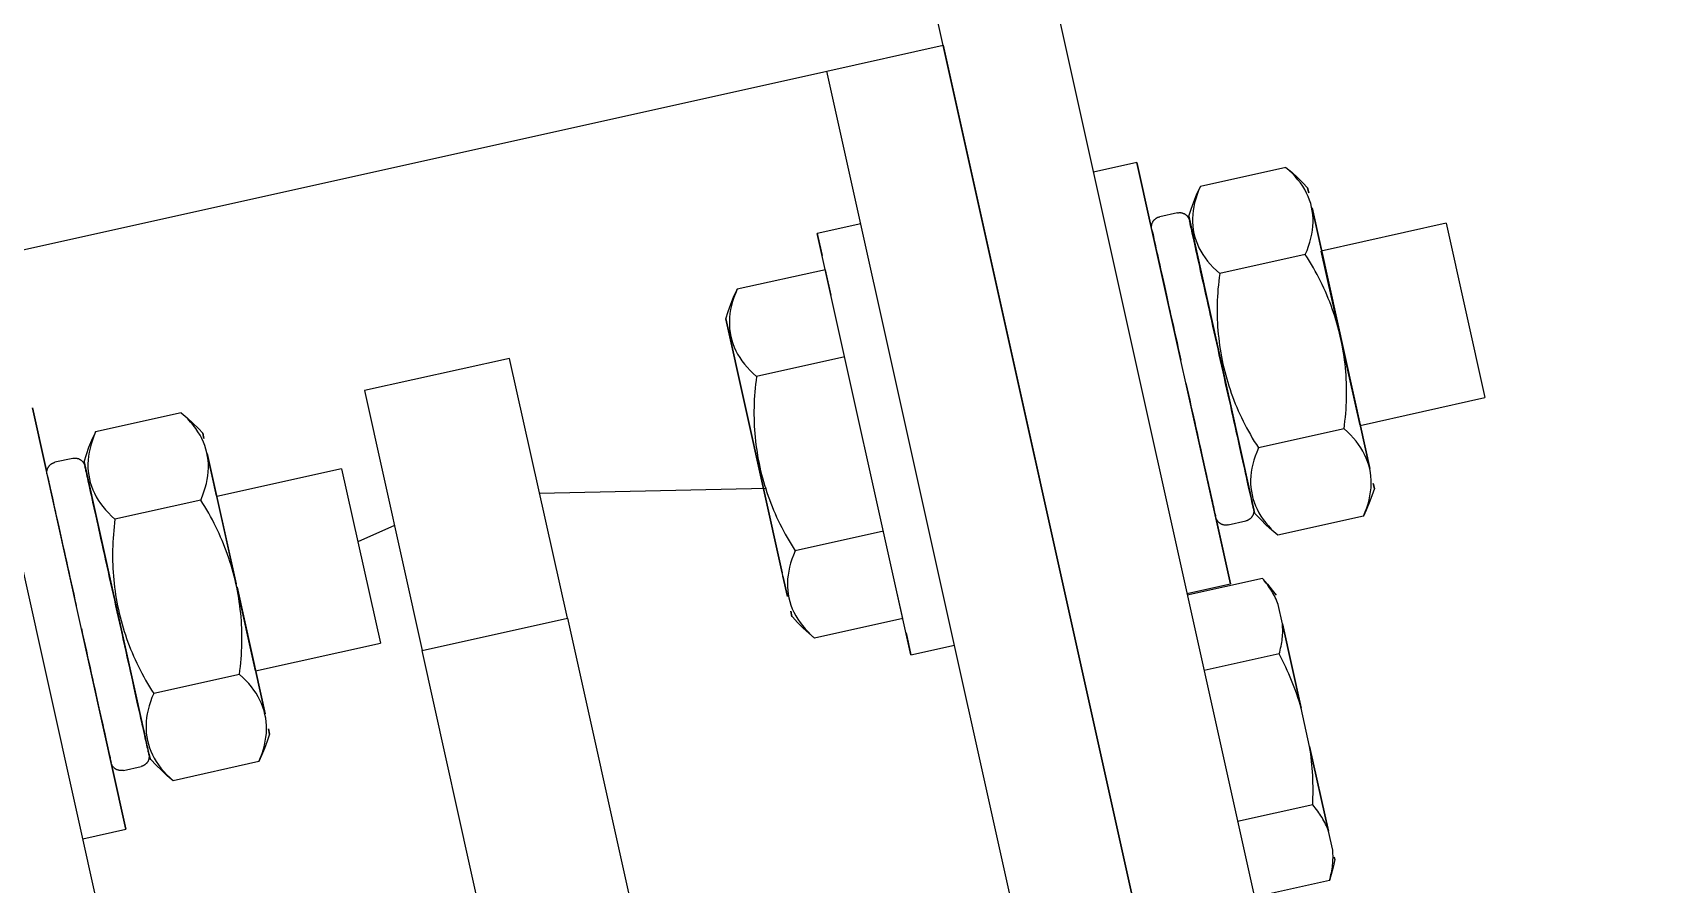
# Model space of a CAD drawing. Header units: millimetres. Extents: x -1534340 to 1713810, y -1348191 to 1114081.
# Drawn here: x 1300541 to 1300649.6, y -646869.9 to -646812.7 of the extents above; entities that cross this region are included whole.
import ezdxf

# ---------------------------------------------------------------- set-up
doc = ezdxf.new("R2010")
doc.units = ezdxf.units.MM
doc.header["$LTSCALE"] = 100
for name, color, linetype in [('ccu12-Manh', 8, 'Continuous'), ('KT-Kich thuoc', 9, 'Continuous'), ('SPE-MEP-Electric', 46, 'Continuous'), ('Xref_ST_MBDV Cot vach 30.7.2022$0$Xref_ST_MBDV Cot vach 30.7.2022|Xref_ST_MBDV Cot vach 30.7.2022|Xref_ST_MBDV Cot vach 30.7.2022|Xref_ST_MBDV Cot vach 30.7.2022|A-WALL-PATT', 251, 'Continuous')]:
    doc.layers.add(name, color=color, linetype=linetype)

# ---------------------------------------------------------------- blocks, each defined once
blk = doc.blocks.new('Xref_ST_MBDV Cot vach 30.7.2022$0$Tuong Vay01-flat-1')
at = {"layer": 'Xref_ST_MBDV Cot vach 30.7.2022$0$Xref_ST_MBDV Cot vach 30.7.2022|Xref_ST_MBDV Cot vach 30.7.2022|Xref_ST_MBDV Cot vach 30.7.2022|Xref_ST_MBDV Cot vach 30.7.2022|A-WALL-PATT'}
h = blk.add_hatch(dxfattribs=at)
h.set_pattern_fill('ACET-2D-VATLIEU04', color=256, scale=50, pattern_type=2)
h.set_pattern_definition([(50, (-11139561.84, -1407213.45), (-225.902474, 189.5546825), [37.5, -412.5]), (355, (-11139561.84, -1407213.45), (32.127212, 367.215716), [30, -330]), (100.4514, (-11139531.95, -1407216.06), (-341.231527, -62.944187), [31.870095, -350.571056]), (46.1842, (-11139561.84, -1407113.45), (-319.180497, 306.252097), [56.25, -618.75]), (96.6356, (-11139517.37, -1407120.34), (-516.995922, -60.144022), [47.805144, -525.8565]), (351.1842, (-11139561.84, -1407113.45), (84.740774, 546.39543), [45, -495]), (21, (-11139511.84, -1407138.45), (-105.680822, 275.3079534), [37.5, -412.5]), (326, (-11139511.84, -1407138.45), (206.128805, 305.59852), [30, -330]), (71.4514, (-11139486.97, -1407155.22), (-328.963765, 110.380101), [31.870095, -350.571056]), (37.5, (-11139561.84, -1407213.45), (-78.1345294, 101.8269012), [0, -326, 0, -335, 0, -331.25]), (7.5, (-11139561.84, -1407213.45), (-23.2793464, 176.824191), [0, -191, 0, -318.5, 0, -126.25]), (327.5, (-11139673.34, -1407213.45), (71.9444175, 112.9301145), [0, -125, 0, -390, 0, -517.5000003]), (317.5, (-11139723.34, -1407213.45), (158.0205496, 172.449169), [0, -162.5, 0, -259, 0, -367.5]), (45, (-11139561.84, -1407213.45), (-150.260191, 150.260191), []), (45, (-11139561.84, -1407152.2), (-150.260191, 150.260191), [])])
h.paths.add_polyline_path([(-82665.42, -118500.01), (-81837.42, -121132.03), (-80902.72, -123728.08), (-79862.88, -126283.84), (-78719.64, -128795.04), (-77474.9, -131257.52), (-76130.73, -133667.15), (-74689.38, -136019.95), (-73153.23, -138311.98), (-71524.86, -140539.43), (-69806.97, -142698.6), (-68002.42, -144785.88), (-66114.21, -146797.8), (-64145.5, -148731.01), (-62099.55, -150582.3), (-59979.78, -152348.57), (-57789.72, -154026.89), (-55533, -155614.47), (-53213.4, -157108.65), (-50834.77, -158506.95), (-48401.07, -159807.05), (-45916.36, -161006.78), (-43384.77, -162104.14), (-40810.51, -163097.3), (-38197.89, -163984.61), (-35551.23, -164764.6), (-32874.96, -165435.95), (-30173.53, -165997.57), (-27451.45, -166448.5), (-24701.85, -166789.32), (-4396.73, -168938.26), (36420.02, -167648.22), (41836.49, -160718.64), (12445.39, -24367.66), (8472.91, -9248.97), (-4718.71, -5521.4), (-10557.46, -9946.82), (-34021.19, -27848.25), (-39776.65, -32008.57), (-41248.86, -35293.77), (-45787.32, -38574.38), (-49368.49, -38942), (-57644.19, -44924.07), (-59844.65, -46601.45), (-61968.93, -48362.3), (-64019.6, -50208.35), (-65993.25, -52136.53), (-67886.59, -54143.62), (-69696.47, -56226.28), (-71419.87, -58381.05), (-73053.94, -60604.33), (-74595.93, -62892.43), (-76043.3, -65241.53), (-77393.62, -67647.73), (-78644.64, -70107.01), (-79794.3, -72615.29), (-80840.66, -75168.38), (-81782, -77762.03), (-82616.74, -80391.93), (-83343.48, -83053.69), (-83961.03, -85742.89), (-84468.35, -88455.04), (-84864.6, -91185.63), (-85149.11, -93930.12), (-85321.41, -96683.6), (-85381.3, -99529.51), (-85328.5, -102200.84), (-85163.21, -104955.39), (-84885.7, -107700.59), (-84496.43, -110432.19), (-83996.05, -113145.63), (-83385.37, -115836.4)], flags=16)
h.paths.add_polyline_path([(-83625.46, -118780.63), (-82785.21, -121451.59), (-81836.68, -124086.04), (-80781.46, -126679.6), (-79621.31, -129227.95), (-78358.15, -131726.85), (-76994.1, -134172.14), (-75531.43, -136559.73), (-73972.56, -138885.67), (-72320.1, -141146.07), (-70576.8, -143337.18), (-68745.55, -145455.33), (-66829.42, -147497.01), (-64831.58, -149458.82), (-62755.37, -151337.49), (-60604.25, -153129.89), (-58381.78, -154833.04), (-56091.69, -156444.1), (-53737.77, -157960.38), (-51323.96, -159379.37), (-48854.26, -160698.7), (-46332.79, -161916.18), (-43763.75, -163029.77), (-41151.42, -164037.62), (-38500.15, -164938.06), (-35814.34, -165729.58), (-33098.48, -166410.87), (-30357.09, -166980.79), (-27594.73, -167438.39), (-24815.99, -167782.83), (-4433.74, -169939.93), (36919.56, -168632.94), (42912.69, -160965.6), (13418.23, -24135.12), (9294.84, -8442.07), (-4925.94, -4423.69), (-11162.76, -9150.82), (-34617.48, -27045.38), (-40579.63, -31355.1), (-42051.84, -34640.3), (-46155.98, -37606.97), (-49737.15, -37974.59), (-58240.31, -44121.08), (-60467.12, -45818.54), (-62622.82, -47605.44), (-64703.82, -49478.79), (-66706.66, -51435.49), (-68628.01, -53472.27), (-70464.67, -55585.74), (-72213.56, -57772.38), (-73871.8, -60028.55), (-75436.6, -62350.49), (-76905.37, -64734.35), (-78275.67, -67176.14), (-79545.2, -69671.8), (-80711.86, -72217.17), (-81773.71, -74808.03), (-82728.97, -77440.05), (-83576.05, -80108.85), (-84313.55, -82809.98), (-84940.23, -85538.96), (-85455.06, -88291.23), (-85857.17, -91062.22), (-86145.89, -93847.3), (-86320.76, -96641.84), (-86381.51, -99528.87), (-86327.91, -102240.68), (-86160.19, -105035.66), (-85878.58, -107821.47), (-85483.55, -110593.48), (-84975.76, -113347.05), (-84356.06, -116077.62)])
blk = doc.blocks.new('A$C3D120D72')
for p, q in [((-462.44, 343.62), (-462.42, 2221.96)), ((-454.42, 2221.96), (-454.44, 343.62)), ((-454.43, 1147.79), (-454.43, 1247.79)), ((-446.43, 1247.79), (-446.43, 1147.79)), ((-386.43, 1247.79), (-386.43, 1147.79)), ((-421.43, 1179.89), (-421.43, 1215.69)), ((-411.43, 1215.69), (-411.43, 1179.89)), ((-467.6, 1208.18), (-462.43, 1208.18)), ((-468.25, 1206.73), (-468.25, 1206.89)), ((-468.25, 1206.89), (-468.25, 1206.73)), ((-468.25, 1206.25), (-468.25, 1204.93)), ((-468.25, 1204.93), (-468.25, 1199.11)), ((-468.25, 1199.11), (-468.25, 1204.93)), ((-467.6, 1202.99), (-462.43, 1202.99)), ((-468.25, 1199.11), (-468.25, 1196.47)), ((-468.25, 1196.47), (-468.25, 1190.66)), ((-468.25, 1190.66), (-468.25, 1196.47)), ((-467.6, 1192.6), (-462.43, 1192.6)), ((-468.25, 1190.66), (-468.25, 1189.34)), ((-467.6, 1187.4), (-462.43, 1187.4)), ((-462.43, 1187.29), (-465.43, 1187.29)), ((-465.43, 1183.04), (-465.43, 1187.29)), ((-465.43, 1187.29), (-465.43, 1183.04)), ((-462.43, 1187.29), (-465.43, 1187.29)), ((-465.43, 1183.04), (-465.43, 1187.29)), ((-465.43, 1187.29), (-465.43, 1158.29)), ((-443.43, 1187.29), (-446.43, 1187.29)), ((-443.43, 1187.29), (-446.43, 1187.29)), ((-443.43, 1185.77), (-443.43, 1187.29)), ((-443.43, 1187.29), (-443.43, 1185.77)), ((-443.43, 1185.77), (-443.43, 1187.29)), ((-443.43, 1187.29), (-443.43, 1158.29)), ((-386.43, 1187.29), (-389.4, 1187.29)), ((-389.4, 1183.04), (-389.4, 1187.29)), ((-389.4, 1187.29), (-389.4, 1158.29)), ((-386.43, 1187.29), (-389.4, 1187.29)), ((-389.4, 1183.04), (-389.4, 1187.29)), ((-389.4, 1187.29), (-389.4, 1183.04)), ((-475.13, 1184.79), (-469.24, 1184.79)), ((-443.43, 1184.79), (-437.36, 1184.79)), ((-443.43, 1184.79), (-443.43, 1183.04)), ((-399.1, 1184.79), (-393.2, 1184.79)), ((-476.25, 1183.14), (-475.98, 1183.58)), ((-476.25, 1182.79), (-476.25, 1183.14)), ((-476.25, 1183.14), (-476.25, 1182.79)), ((-476.25, 1182.79), (-476.25, 1183.14)), ((-476.25, 1183.14), (-476.25, 1182.79)), ((-468.09, 1183.08), (-468.04, 1183)), ((-468.04, 1183), (-468.04, 1182.65)), ((-468.04, 1182.65), (-468.04, 1183)), ((-468.04, 1183), (-468.04, 1182.65)), ((-468.04, 1182.65), (-468.04, 1183)), ((-466.13, 1183.39), (-467.35, 1183.39)), ((-436.21, 1183.08), (-436.18, 1183.03)), ((-436.18, 1183.03), (-436.18, 1182.68)), ((-436.18, 1182.68), (-436.18, 1183.03)), ((-436.18, 1183.03), (-436.18, 1182.68)), ((-436.18, 1182.68), (-436.18, 1183.03)), ((-400.21, 1183.14), (-399.95, 1183.58)), ((-400.21, 1182.79), (-400.21, 1183.14)), ((-400.21, 1183.14), (-400.21, 1182.79)), ((-400.21, 1182.79), (-400.21, 1183.14)), ((-400.21, 1183.14), (-400.21, 1182.79)), ((-392.05, 1183.08), (-392.01, 1183)), ((-392.01, 1183), (-392.01, 1182.65)), ((-392.01, 1182.65), (-392.01, 1183)), ((-392.01, 1183), (-392.01, 1182.65)), ((-392.01, 1182.65), (-392.01, 1183)), ((-390.09, 1183.39), (-391.31, 1183.39)), ((-476.25, 1178.85), (-476.25, 1181.75)), ((-476.25, 1181.75), (-476.25, 1178.85)), ((-476.25, 1163.83), (-476.25, 1181.75)), ((-476.25, 1181.75), (-476.25, 1178.85)), ((-436.18, 1181.66), (-436.18, 1180.27)), ((-436.18, 1180.27), (-436.18, 1181.66)), ((-436.18, 1181.66), (-436.18, 1162.55)), ((-436.18, 1180.27), (-436.18, 1181.66)), ((-400.21, 1173.04), (-400.21, 1181.75)), ((-400.21, 1181.75), (-400.21, 1178.84)), ((-400.21, 1178.84), (-400.21, 1181.75)), ((-400.21, 1181.75), (-400.21, 1178.84)), ((-468.04, 1181.63), (-468.04, 1162.58)), ((-468.04, 1162.58), (-468.04, 1181.63)), ((-468.04, 1181.63), (-468.04, 1162.58)), ((-468.04, 1162.58), (-468.04, 1181.63)), ((-392.01, 1181.63), (-392.01, 1162.58)), ((-392.01, 1162.58), (-392.01, 1181.63)), ((-392.01, 1181.63), (-392.01, 1162.58)), ((-392.01, 1162.58), (-392.01, 1181.63)), ((-436.18, 1180.03), (-436.18, 1162.55)), ((-436.18, 1162.55), (-436.18, 1180.03)), ((-436.18, 1162.55), (-436.18, 1180.03)), ((-421.43, 1179.89), (-421.43, 1162)), ((-411.43, 1179.89), (-421.43, 1179.89)), ((-411.43, 1162), (-411.43, 1179.89)), ((-476.23, 1178.79), (-484.83, 1178.79)), ((-484.83, 1166.79), (-484.83, 1178.79)), ((-476.23, 1178.79), (-476.23, 1166.79)), ((-475.13, 1178.79), (-469.24, 1178.79)), ((-443.43, 1178.79), (-437.36, 1178.79)), ((-400.2, 1178.79), (-408.8, 1178.79)), ((-408.8, 1166.79), (-408.8, 1178.79)), ((-400.2, 1178.79), (-400.2, 1166.79)), ((-399.1, 1178.79), (-393.2, 1178.79)), ((-436.38, 1174.28), (-421.43, 1171.29)), ((-400.21, 1163.83), (-400.21, 1172.79)), ((-411.43, 1171.29), (-408.8, 1171.82)), ((-484.83, 1166.79), (-476.23, 1166.79)), ((-476.25, 1163.83), (-476.25, 1166.74)), ((-476.25, 1166.74), (-476.25, 1163.83)), ((-476.25, 1166.74), (-476.25, 1163.83)), ((-475.13, 1166.79), (-469.24, 1166.79)), ((-443.43, 1166.79), (-437.36, 1166.79)), ((-408.8, 1166.79), (-400.2, 1166.79)), ((-400.21, 1166.74), (-400.21, 1163.83)), ((-400.21, 1163.83), (-400.21, 1166.74)), ((-400.21, 1166.74), (-400.21, 1163.83)), ((-399.1, 1166.79), (-393.2, 1166.79)), ((-476.25, 1162.44), (-476.25, 1162.8)), ((-476.25, 1162.8), (-476.25, 1162.44)), ((-476.25, 1162.44), (-476.25, 1162.8)), ((-476.25, 1162.8), (-476.25, 1162.44)), ((-468.04, 1162.58), (-468.3, 1162.14)), ((-467.35, 1162.19), (-466.13, 1162.19)), ((-465.43, 1158.29), (-465.43, 1162.54)), ((-465.43, 1162.54), (-465.43, 1158.29)), ((-465.43, 1158.29), (-465.43, 1162.54)), ((-443.43, 1162.54), (-443.43, 1160.79)), ((-436.18, 1162.55), (-436.44, 1162.11)), ((-400.21, 1162.44), (-400.21, 1162.8)), ((-400.21, 1162.8), (-400.21, 1162.44)), ((-400.21, 1162.44), (-400.21, 1162.8)), ((-400.21, 1162.8), (-400.21, 1162.44)), ((-392.01, 1162.58), (-392.27, 1162.14)), ((-391.31, 1162.19), (-390.09, 1162.19)), ((-389.4, 1158.29), (-389.4, 1162.54)), ((-389.4, 1158.29), (-389.4, 1162.54)), ((-389.4, 1162.54), (-389.4, 1158.29)), ((-421.43, 1162), (-411.43, 1162)), ((-475.13, 1160.79), (-469.24, 1160.79)), ((-443.43, 1160.79), (-437.36, 1160.79)), ((-399.1, 1160.79), (-393.2, 1160.79)), ((-443.43, 1158.29), (-443.43, 1159.82)), ((-443.43, 1159.82), (-443.43, 1158.29)), ((-443.43, 1158.29), (-443.43, 1159.82)), ((-465.43, 1158.29), (-462.43, 1158.29)), ((-465.43, 1158.29), (-462.43, 1158.29)), ((-446.43, 1158.29), (-443.43, 1158.29)), ((-446.43, 1158.29), (-443.43, 1158.29)), ((-446.43, 1147.79), (-454.43, 1147.79)), ((-386.43, 1147.79), (-446.43, 1147.79))]:
    blk.add_line(p, q)
at = {"flags": 128}
for points in [[(-468.25, 1206.89), (-468.03, 1207.36), (-467.8, 1207.82), (-467.6, 1208.18)], [(-467.6, 1187.4), (-467.84, 1187.85), (-468.07, 1188.31), (-468.25, 1188.69)], [(-476.25, 1183.14), (-475.98, 1183.58), (-475.7, 1184.01), (-475.4, 1184.43), (-475.13, 1184.79)], [(-469.24, 1184.79), (-468.93, 1184.38), (-468.63, 1183.96), (-468.35, 1183.52), (-468.09, 1183.08), (-468.04, 1183)], [(-437.36, 1184.79), (-437.05, 1184.38), (-436.75, 1183.96), (-436.47, 1183.52), (-436.21, 1183.08), (-436.18, 1183.03)], [(-400.21, 1183.14), (-399.95, 1183.58), (-399.67, 1184.01), (-399.37, 1184.43), (-399.1, 1184.79)], [(-393.2, 1184.79), (-392.89, 1184.38), (-392.6, 1183.96), (-392.32, 1183.52), (-392.05, 1183.08), (-392.01, 1183)], [(-468.03, 1182.71), (-468.03, 1182.74), (-468.03, 1182.76), (-468.02, 1182.79), (-468.02, 1182.82), (-468.02, 1182.84), (-468.01, 1182.87), (-468, 1182.9), (-468, 1182.92), (-467.99, 1182.95), (-467.98, 1182.97), (-467.96, 1183), (-467.95, 1183.02), (-467.94, 1183.05), (-467.93, 1183.07), (-467.91, 1183.09), (-467.89, 1183.12), (-467.88, 1183.14), (-467.86, 1183.16), (-467.84, 1183.18), (-467.82, 1183.2), (-467.8, 1183.22), (-467.78, 1183.23), (-467.76, 1183.25), (-467.74, 1183.27), (-467.72, 1183.28), (-467.69, 1183.3), (-467.67, 1183.31), (-467.64, 1183.32), (-467.62, 1183.33), (-467.59, 1183.34), (-467.57, 1183.35), (-467.54, 1183.36), (-467.52, 1183.37), (-467.49, 1183.38), (-467.46, 1183.38), (-467.44, 1183.39), (-467.41, 1183.39), (-467.38, 1183.39), (-467.36, 1183.39), (-467.35, 1183.39)], [(-468.02, 1182.79), (-468.02, 1182.82), (-468.02, 1182.84), (-468.01, 1182.87), (-468, 1182.9), (-468, 1182.92), (-467.99, 1182.95), (-467.98, 1182.97), (-467.96, 1183), (-467.95, 1183.02), (-467.94, 1183.05), (-467.93, 1183.07), (-467.91, 1183.09), (-467.89, 1183.12), (-467.88, 1183.14), (-467.86, 1183.16), (-467.84, 1183.18), (-467.82, 1183.2), (-467.8, 1183.22), (-467.78, 1183.23), (-467.76, 1183.25), (-467.74, 1183.27), (-467.72, 1183.28), (-467.69, 1183.3), (-467.67, 1183.31), (-467.64, 1183.32), (-467.62, 1183.33), (-467.59, 1183.34), (-467.57, 1183.35), (-467.54, 1183.36), (-467.52, 1183.37), (-467.49, 1183.38), (-467.46, 1183.38), (-467.44, 1183.39), (-467.41, 1183.39)], [(-466.13, 1183.39), (-466.1, 1183.39), (-466.07, 1183.39), (-466.04, 1183.39), (-466.02, 1183.38), (-465.99, 1183.38), (-465.96, 1183.37), (-465.94, 1183.36), (-465.91, 1183.36), (-465.88, 1183.35), (-465.86, 1183.34), (-465.83, 1183.32), (-465.81, 1183.31), (-465.78, 1183.3), (-465.76, 1183.28), (-465.73, 1183.27), (-465.71, 1183.25), (-465.69, 1183.24), (-465.67, 1183.22), (-465.65, 1183.2), (-465.63, 1183.18), (-465.61, 1183.16), (-465.59, 1183.14), (-465.57, 1183.12), (-465.56, 1183.09), (-465.54, 1183.07), (-465.53, 1183.05), (-465.51, 1183.02), (-465.5, 1183), (-465.49, 1182.97), (-465.48, 1182.95), (-465.47, 1182.92), (-465.46, 1182.89), (-465.45, 1182.87), (-465.45, 1182.84), (-465.44, 1182.81), (-465.44, 1182.78), (-465.43, 1182.76), (-465.43, 1182.73), (-465.43, 1182.7)], [(-465.88, 1183.35), (-465.86, 1183.34), (-465.83, 1183.32), (-465.81, 1183.31), (-465.78, 1183.3), (-465.76, 1183.28), (-465.73, 1183.27), (-465.71, 1183.25), (-465.69, 1183.24), (-465.67, 1183.22), (-465.65, 1183.2), (-465.63, 1183.18), (-465.61, 1183.16), (-465.59, 1183.14), (-465.57, 1183.12), (-465.56, 1183.09), (-465.54, 1183.07), (-465.53, 1183.05), (-465.51, 1183.02), (-465.5, 1183), (-465.49, 1182.97)], [(-392, 1182.71), (-392, 1182.74), (-391.99, 1182.76), (-391.99, 1182.79), (-391.99, 1182.82), (-391.98, 1182.84), (-391.98, 1182.87), (-391.97, 1182.9), (-391.96, 1182.92), (-391.95, 1182.95), (-391.94, 1182.97), (-391.93, 1183), (-391.92, 1183.02), (-391.91, 1183.05), (-391.89, 1183.07), (-391.88, 1183.09), (-391.86, 1183.12), (-391.84, 1183.14), (-391.83, 1183.16), (-391.81, 1183.18), (-391.79, 1183.2), (-391.77, 1183.22), (-391.75, 1183.23), (-391.73, 1183.25), (-391.71, 1183.27), (-391.68, 1183.28), (-391.66, 1183.3), (-391.64, 1183.31), (-391.61, 1183.32), (-391.59, 1183.33), (-391.56, 1183.34), (-391.54, 1183.35), (-391.51, 1183.36), (-391.48, 1183.37), (-391.46, 1183.38), (-391.43, 1183.38), (-391.4, 1183.38), (-391.38, 1183.39), (-391.35, 1183.39), (-391.32, 1183.39), (-391.31, 1183.39)], [(-391.99, 1182.79), (-391.99, 1182.82), (-391.98, 1182.84), (-391.98, 1182.87), (-391.97, 1182.9), (-391.96, 1182.92), (-391.95, 1182.95), (-391.94, 1182.97), (-391.93, 1183), (-391.92, 1183.02), (-391.91, 1183.05), (-391.89, 1183.07), (-391.88, 1183.09), (-391.86, 1183.12), (-391.84, 1183.14), (-391.83, 1183.16), (-391.81, 1183.18), (-391.79, 1183.2), (-391.77, 1183.22), (-391.75, 1183.23), (-391.73, 1183.25), (-391.71, 1183.27), (-391.68, 1183.28), (-391.66, 1183.3), (-391.64, 1183.31), (-391.61, 1183.32), (-391.59, 1183.33), (-391.56, 1183.34), (-391.54, 1183.35), (-391.51, 1183.36), (-391.48, 1183.37), (-391.46, 1183.38), (-391.43, 1183.38), (-391.4, 1183.38), (-391.38, 1183.39)], [(-390.09, 1183.39), (-390.07, 1183.39), (-390.04, 1183.39), (-390.01, 1183.39), (-389.98, 1183.38), (-389.96, 1183.38), (-389.93, 1183.37), (-389.9, 1183.36), (-389.88, 1183.36), (-389.85, 1183.35), (-389.82, 1183.34), (-389.8, 1183.32), (-389.77, 1183.31), (-389.75, 1183.3), (-389.72, 1183.28), (-389.7, 1183.27), (-389.68, 1183.25), (-389.66, 1183.24), (-389.63, 1183.22), (-389.61, 1183.2), (-389.59, 1183.18), (-389.57, 1183.16), (-389.56, 1183.14), (-389.54, 1183.12), (-389.52, 1183.09), (-389.51, 1183.07), (-389.49, 1183.05), (-389.48, 1183.02), (-389.47, 1183), (-389.45, 1182.97), (-389.44, 1182.95), (-389.43, 1182.92), (-389.43, 1182.89), (-389.42, 1182.87), (-389.41, 1182.84), (-389.41, 1182.81), (-389.4, 1182.78), (-389.4, 1182.76), (-389.4, 1182.73), (-389.4, 1182.7)], [(-389.85, 1183.35), (-389.82, 1183.34), (-389.8, 1183.32), (-389.77, 1183.31), (-389.75, 1183.3), (-389.72, 1183.28), (-389.7, 1183.27), (-389.68, 1183.25), (-389.66, 1183.24), (-389.63, 1183.22), (-389.61, 1183.2), (-389.59, 1183.18), (-389.57, 1183.16), (-389.56, 1183.14), (-389.54, 1183.12), (-389.52, 1183.09), (-389.51, 1183.07), (-389.49, 1183.05), (-389.48, 1183.02), (-389.47, 1183), (-389.45, 1182.97)], [(-468.03, 1174.66), (-468.03, 1175.04), (-468.03, 1175.43), (-468.03, 1175.81), (-468.03, 1176.18), (-468.03, 1176.55), (-468.03, 1176.92), (-468.03, 1177.28), (-468.03, 1177.63), (-468.03, 1177.97), (-468.03, 1178.3), (-468.03, 1178.63), (-468.03, 1178.94), (-468.03, 1179.25), (-468.03, 1179.55), (-468.03, 1179.83), (-468.03, 1180.1), (-468.03, 1180.37), (-468.03, 1180.62), (-468.03, 1180.85), (-468.03, 1181.08), (-468.03, 1181.29), (-468.03, 1181.49), (-468.03, 1181.67), (-468.03, 1181.84), (-468.03, 1182), (-468.03, 1182.14), (-468.03, 1182.26), (-468.03, 1182.37), (-468.03, 1182.47), (-468.03, 1182.55), (-468.03, 1182.61), (-468.03, 1182.66), (-468.03, 1182.69), (-468.03, 1182.71)], [(-468.03, 1182.71), (-468.03, 1182.7), (-468.03, 1182.68), (-468.03, 1182.64), (-468.03, 1182.58), (-468.03, 1182.51), (-468.03, 1182.42), (-468.03, 1182.32), (-468.03, 1182.21), (-468.03, 1182.07), (-468.03, 1181.93), (-468.03, 1181.76), (-468.03, 1181.59), (-468.03, 1181.4), (-468.03, 1181.19), (-468.03, 1180.98), (-468.03, 1180.75), (-468.03, 1180.5), (-468.03, 1180.25), (-468.03, 1179.98), (-468.03, 1179.7), (-468.03, 1179.41), (-468.03, 1179.11), (-468.03, 1178.8), (-468.03, 1178.48), (-468.03, 1178.15), (-468.03, 1177.81), (-468.03, 1177.47), (-468.03, 1177.11), (-468.03, 1176.75), (-468.03, 1176.39), (-468.03, 1176.01), (-468.03, 1175.63), (-468.03, 1175.25), (-468.03, 1174.87), (-468.03, 1174.48), (-468.03, 1174.08), (-468.03, 1173.69), (-468.03, 1173.29), (-468.03, 1172.9), (-468.03, 1172.5), (-468.03, 1172.11), (-468.03, 1171.71), (-468.03, 1171.32), (-468.03, 1170.93), (-468.03, 1170.54), (-468.03, 1170.15), (-468.03, 1169.77), (-468.03, 1169.4), (-468.03, 1169.03), (-468.03, 1168.66), (-468.03, 1168.31), (-468.03, 1167.96), (-468.03, 1167.61), (-468.03, 1167.28), (-468.03, 1166.95), (-468.03, 1166.64), (-468.03, 1166.33), (-468.03, 1166.04), (-468.03, 1165.75), (-468.03, 1165.48), (-468.03, 1165.22), (-468.03, 1164.97), (-468.03, 1164.73), (-468.03, 1164.5), (-468.03, 1164.29), (-468.03, 1164.1), (-468.03, 1163.91), (-468.03, 1163.74), (-468.03, 1163.59), (-468.03, 1163.45), (-468.03, 1163.32), (-468.03, 1163.21), (-468.03, 1163.12), (-468.03, 1163.04), (-468.03, 1162.97), (-468.03, 1162.92), (-468.03, 1162.89), (-468.03, 1162.88)], [(-468.03, 1181.76), (-468.03, 1181.59), (-468.03, 1181.4), (-468.03, 1181.19), (-468.03, 1180.98), (-468.03, 1180.75), (-468.03, 1180.5), (-468.03, 1180.25), (-468.03, 1179.98), (-468.03, 1179.7), (-468.03, 1179.41), (-468.03, 1179.11), (-468.03, 1178.8), (-468.03, 1178.48), (-468.03, 1178.15), (-468.03, 1177.81), (-468.03, 1177.47), (-468.03, 1177.11), (-468.03, 1176.75), (-468.03, 1176.39), (-468.03, 1176.01), (-468.03, 1175.63), (-468.03, 1175.25), (-468.03, 1174.87)], [(-468.03, 1174.66), (-468.03, 1175.04), (-468.03, 1175.43), (-468.03, 1175.81), (-468.03, 1176.18), (-468.03, 1176.55), (-468.03, 1176.92), (-468.03, 1177.28), (-468.03, 1177.63), (-468.03, 1177.97), (-468.03, 1178.3), (-468.03, 1178.63), (-468.03, 1178.94), (-468.03, 1179.25), (-468.03, 1179.55), (-468.03, 1179.83), (-468.03, 1180.1), (-468.03, 1180.37), (-468.03, 1180.62), (-468.03, 1180.85), (-468.03, 1181.08), (-468.03, 1181.29), (-468.03, 1181.49), (-468.03, 1181.67)], [(-465.43, 1173.48), (-465.43, 1173.87), (-465.43, 1174.26), (-465.43, 1174.65), (-465.43, 1175.04), (-465.43, 1175.42), (-465.43, 1175.8), (-465.43, 1176.18), (-465.43, 1176.55), (-465.43, 1176.91), (-465.43, 1177.27), (-465.43, 1177.62), (-465.43, 1177.96), (-465.43, 1178.29), (-465.43, 1178.62), (-465.43, 1178.93), (-465.43, 1179.24), (-465.43, 1179.53), (-465.43, 1179.82), (-465.43, 1180.09), (-465.43, 1180.35), (-465.43, 1180.6), (-465.43, 1180.84), (-465.43, 1181.07), (-465.43, 1181.28), (-465.43, 1181.47), (-465.43, 1181.66), (-465.43, 1181.83), (-465.43, 1181.98), (-465.43, 1182.12), (-465.43, 1182.25), (-465.43, 1182.36), (-465.43, 1182.45), (-465.43, 1182.53), (-465.43, 1182.59), (-465.43, 1182.64), (-465.43, 1182.67), (-465.43, 1182.69)], [(-392, 1174.66), (-392, 1175.04), (-392, 1175.43), (-392, 1175.81), (-392, 1176.18), (-392, 1176.55), (-392, 1176.92), (-392, 1177.28), (-392, 1177.63), (-392, 1177.97), (-392, 1178.3), (-392, 1178.63), (-392, 1178.94), (-392, 1179.25), (-392, 1179.55), (-392, 1179.83), (-392, 1180.1), (-392, 1180.37), (-392, 1180.62), (-392, 1180.85), (-392, 1181.08), (-392, 1181.29), (-392, 1181.49), (-392, 1181.67), (-392, 1181.84), (-392, 1182), (-392, 1182.14), (-392, 1182.26), (-392, 1182.37), (-392, 1182.47), (-392, 1182.55), (-392, 1182.61), (-392, 1182.66), (-392, 1182.69), (-392, 1182.71)], [(-392, 1182.71), (-392, 1182.7), (-392, 1182.68), (-392, 1182.64), (-392, 1182.58), (-392, 1182.51), (-392, 1182.42), (-392, 1182.32), (-392, 1182.21), (-392, 1182.07), (-392, 1181.93), (-392, 1181.76), (-392, 1181.59), (-392, 1181.4), (-392, 1181.19), (-392, 1180.98), (-392, 1180.75), (-392, 1180.5), (-392, 1180.25), (-392, 1179.98), (-392, 1179.7), (-392, 1179.41), (-392, 1179.11), (-392, 1178.8), (-392, 1178.48), (-392, 1178.15), (-392, 1177.81), (-392, 1177.47), (-392, 1177.11), (-392, 1176.75), (-392, 1176.38), (-392, 1176.01), (-392, 1175.63), (-392, 1175.25), (-392, 1174.87), (-392, 1174.48), (-392, 1174.08), (-392, 1173.69), (-392, 1173.29), (-392, 1172.9), (-392, 1172.5), (-392, 1172.1), (-392, 1171.71), (-392, 1171.32), (-392, 1170.93), (-392, 1170.54), (-392, 1170.15), (-392, 1169.77), (-392, 1169.4), (-392, 1169.03), (-392, 1168.66), (-392, 1168.31), (-392, 1167.96), (-392, 1167.61), (-392, 1167.28), (-392, 1166.95), (-392, 1166.64), (-392, 1166.33), (-392, 1166.04), (-392, 1165.75), (-392, 1165.48), (-392, 1165.22), (-392, 1164.97), (-392, 1164.73), (-392, 1164.5), (-392, 1164.29), (-392, 1164.09), (-392, 1163.91), (-392, 1163.74), (-392, 1163.59), (-392, 1163.45), (-392, 1163.32), (-392, 1163.21), (-392, 1163.12), (-392, 1163.04), (-392, 1162.97), (-392, 1162.92), (-392, 1162.89), (-392, 1162.88)], [(-392, 1181.76), (-392, 1181.59), (-392, 1181.4), (-392, 1181.19), (-392, 1180.98), (-392, 1180.75), (-392, 1180.5), (-392, 1180.25), (-392, 1179.98), (-392, 1179.7), (-392, 1179.41), (-392, 1179.11), (-392, 1178.8), (-392, 1178.48), (-392, 1178.15), (-392, 1177.81), (-392, 1177.47), (-392, 1177.11), (-392, 1176.75), (-392, 1176.38), (-392, 1176.01), (-392, 1175.63), (-392, 1175.25), (-392, 1174.87)], [(-392, 1174.66), (-392, 1175.04), (-392, 1175.43), (-392, 1175.81), (-392, 1176.18), (-392, 1176.55), (-392, 1176.92), (-392, 1177.28), (-392, 1177.63), (-392, 1177.97), (-392, 1178.3), (-392, 1178.63), (-392, 1178.94), (-392, 1179.25), (-392, 1179.55), (-392, 1179.83), (-392, 1180.1), (-392, 1180.37), (-392, 1180.62), (-392, 1180.85), (-392, 1181.08), (-392, 1181.29), (-392, 1181.49), (-392, 1181.67)], [(-389.4, 1173.48), (-389.4, 1173.87), (-389.4, 1174.26), (-389.4, 1174.65), (-389.4, 1175.04), (-389.4, 1175.42), (-389.4, 1175.8), (-389.4, 1176.18), (-389.4, 1176.55), (-389.4, 1176.91), (-389.4, 1177.27), (-389.4, 1177.62), (-389.4, 1177.96), (-389.4, 1178.29), (-389.4, 1178.62), (-389.4, 1178.93), (-389.4, 1179.24), (-389.4, 1179.53), (-389.4, 1179.82), (-389.4, 1180.09), (-389.4, 1180.35), (-389.4, 1180.6), (-389.4, 1180.84), (-389.4, 1181.06), (-389.4, 1181.28), (-389.4, 1181.47), (-389.4, 1181.66), (-389.4, 1181.83), (-389.4, 1181.98), (-389.4, 1182.12), (-389.4, 1182.25), (-389.4, 1182.36), (-389.4, 1182.45), (-389.4, 1182.53), (-389.4, 1182.59), (-389.4, 1182.64), (-389.4, 1182.67), (-389.4, 1182.69)], [(-465.43, 1162.9), (-465.43, 1162.92), (-465.43, 1162.96), (-465.43, 1163.02), (-465.43, 1163.09), (-465.43, 1163.17), (-465.43, 1163.28), (-465.43, 1163.39), (-465.43, 1163.52), (-465.43, 1163.67), (-465.43, 1163.83), (-465.43, 1164.01), (-465.43, 1164.2), (-465.43, 1164.4), (-465.43, 1164.62), (-465.43, 1164.85), (-465.43, 1165.09), (-465.43, 1165.35), (-465.43, 1165.61), (-465.43, 1165.89), (-465.43, 1166.18), (-465.43, 1166.48), (-465.43, 1166.79), (-465.43, 1167.11), (-465.43, 1167.44), (-465.43, 1167.78), (-465.43, 1168.12), (-465.43, 1168.48), (-465.43, 1168.84), (-465.43, 1169.2), (-465.43, 1169.58), (-465.43, 1169.95), (-465.43, 1170.33), (-465.43, 1170.72), (-465.43, 1171.11), (-465.43, 1171.5), (-465.43, 1171.89)], [(-389.4, 1162.9), (-389.4, 1162.92), (-389.4, 1162.96), (-389.4, 1163.02), (-389.4, 1163.09), (-389.4, 1163.17), (-389.4, 1163.27), (-389.4, 1163.39), (-389.4, 1163.52), (-389.4, 1163.67), (-389.4, 1163.83), (-389.4, 1164.01), (-389.4, 1164.2), (-389.4, 1164.4), (-389.4, 1164.62), (-389.4, 1164.85), (-389.4, 1165.09), (-389.4, 1165.35), (-389.4, 1165.61), (-389.4, 1165.89), (-389.4, 1166.18), (-389.4, 1166.48), (-389.4, 1166.79), (-389.4, 1167.11), (-389.4, 1167.44), (-389.4, 1167.78), (-389.4, 1168.12), (-389.4, 1168.48), (-389.4, 1168.84), (-389.4, 1169.2), (-389.4, 1169.57), (-389.4, 1169.95), (-389.4, 1170.33), (-389.4, 1170.72), (-389.4, 1171.11), (-389.4, 1171.5), (-389.4, 1171.89)], [(-468.03, 1171.71), (-468.03, 1171.32), (-468.03, 1170.93), (-468.03, 1170.54), (-468.03, 1170.15), (-468.03, 1169.77), (-468.03, 1169.4), (-468.03, 1169.03), (-468.03, 1168.66), (-468.03, 1168.31), (-468.03, 1167.96), (-468.03, 1167.61), (-468.03, 1167.28), (-468.03, 1166.95), (-468.03, 1166.64), (-468.03, 1166.33), (-468.03, 1166.04), (-468.03, 1165.75), (-468.03, 1165.48), (-468.03, 1165.22), (-468.03, 1164.97), (-468.03, 1164.73)], [(-468.03, 1164.84), (-468.03, 1165.08), (-468.03, 1165.33), (-468.03, 1165.6), (-468.03, 1165.88), (-468.03, 1166.17), (-468.03, 1166.47), (-468.03, 1166.78), (-468.03, 1167.1), (-468.03, 1167.43), (-468.03, 1167.77), (-468.03, 1168.12), (-468.03, 1168.47), (-468.03, 1168.83), (-468.03, 1169.2), (-468.03, 1169.57), (-468.03, 1169.95), (-468.03, 1170.33), (-468.03, 1170.72), (-468.03, 1171.11), (-468.03, 1171.5)], [(-468.03, 1164.84), (-468.03, 1165.08), (-468.03, 1165.33), (-468.03, 1165.6), (-468.03, 1165.88), (-468.03, 1166.17), (-468.03, 1166.47), (-468.03, 1166.78), (-468.03, 1167.1), (-468.03, 1167.43), (-468.03, 1167.77), (-468.03, 1168.12), (-468.03, 1168.47), (-468.03, 1168.83), (-468.03, 1169.2), (-468.03, 1169.57), (-468.03, 1169.95), (-468.03, 1170.33), (-468.03, 1170.72), (-468.03, 1171.11), (-468.03, 1171.5)], [(-392, 1171.71), (-392, 1171.32), (-392, 1170.93), (-392, 1170.54), (-392, 1170.15), (-392, 1169.77), (-392, 1169.4), (-392, 1169.03), (-392, 1168.66), (-392, 1168.31), (-392, 1167.96), (-392, 1167.61), (-392, 1167.28), (-392, 1166.95), (-392, 1166.64), (-392, 1166.33), (-392, 1166.04), (-392, 1165.75), (-392, 1165.48), (-392, 1165.22), (-392, 1164.97), (-392, 1164.73)], [(-392, 1164.84), (-392, 1165.08), (-392, 1165.33), (-392, 1165.6), (-392, 1165.88), (-392, 1166.17), (-392, 1166.47), (-392, 1166.78), (-392, 1167.1), (-392, 1167.43), (-392, 1167.77), (-392, 1168.12), (-392, 1168.47), (-392, 1168.83), (-392, 1169.2), (-392, 1169.57), (-392, 1169.95), (-392, 1170.33), (-392, 1170.72), (-392, 1171.11), (-392, 1171.5)], [(-392, 1164.84), (-392, 1165.08), (-392, 1165.33), (-392, 1165.6), (-392, 1165.88), (-392, 1166.17), (-392, 1166.47), (-392, 1166.78), (-392, 1167.1), (-392, 1167.43), (-392, 1167.77), (-392, 1168.12), (-392, 1168.47), (-392, 1168.83), (-392, 1169.2), (-392, 1169.57), (-392, 1169.95), (-392, 1170.33), (-392, 1170.72), (-392, 1171.11), (-392, 1171.5)], [(-468.03, 1162.87), (-468.03, 1162.88), (-468.03, 1162.91), (-468.03, 1162.94), (-468.03, 1163), (-468.03, 1163.07), (-468.03, 1163.16), (-468.03, 1163.26), (-468.03, 1163.38), (-468.03, 1163.51), (-468.03, 1163.66), (-468.03, 1163.82)], [(-468.03, 1163.74), (-468.03, 1163.59), (-468.03, 1163.45), (-468.03, 1163.32), (-468.03, 1163.21), (-468.03, 1163.12), (-468.03, 1163.04), (-468.03, 1162.97), (-468.03, 1162.92), (-468.03, 1162.89), (-468.03, 1162.88)], [(-468.03, 1162.87), (-468.03, 1162.88), (-468.03, 1162.91), (-468.03, 1162.94), (-468.03, 1163), (-468.03, 1163.07), (-468.03, 1163.16), (-468.03, 1163.26), (-468.03, 1163.38), (-468.03, 1163.51), (-468.03, 1163.66)], [(-392, 1162.87), (-392, 1162.88), (-392, 1162.9), (-392, 1162.94), (-392, 1163), (-392, 1163.07), (-392, 1163.16), (-392, 1163.26), (-392, 1163.38), (-392, 1163.51), (-392, 1163.66), (-392, 1163.82)], [(-392, 1163.74), (-392, 1163.59), (-392, 1163.45), (-392, 1163.32), (-392, 1163.21), (-392, 1163.12), (-392, 1163.04), (-392, 1162.97), (-392, 1162.92), (-392, 1162.89), (-392, 1162.88)], [(-392, 1162.87), (-392, 1162.88), (-392, 1162.9), (-392, 1162.94), (-392, 1163), (-392, 1163.07), (-392, 1163.16), (-392, 1163.26), (-392, 1163.38), (-392, 1163.51), (-392, 1163.66)], [(-475.13, 1160.79), (-475.44, 1161.2), (-475.74, 1161.63), (-476.02, 1162.06), (-476.25, 1162.44)], [(-468.04, 1162.58), (-468.3, 1162.14), (-468.58, 1161.7), (-468.87, 1161.28), (-469.18, 1160.87), (-469.24, 1160.79)], [(-467.61, 1162.25), (-467.64, 1162.26), (-467.66, 1162.27), (-467.69, 1162.28), (-467.71, 1162.3), (-467.73, 1162.31), (-467.76, 1162.33), (-467.78, 1162.34), (-467.8, 1162.36), (-467.82, 1162.38), (-467.84, 1162.4), (-467.86, 1162.42), (-467.87, 1162.44), (-467.89, 1162.46), (-467.91, 1162.48), (-467.92, 1162.5), (-467.94, 1162.53), (-467.95, 1162.55), (-467.96, 1162.58), (-467.97, 1162.6), (-467.98, 1162.63), (-467.99, 1162.65), (-468, 1162.68), (-468.01, 1162.7), (-468.01, 1162.73), (-468.02, 1162.76), (-468.02, 1162.78), (-468.03, 1162.81), (-468.03, 1162.84), (-468.03, 1162.87), (-468.03, 1162.87)], [(-467.35, 1162.19), (-467.38, 1162.19), (-467.4, 1162.19), (-467.43, 1162.2), (-467.46, 1162.2), (-467.48, 1162.2), (-467.51, 1162.21), (-467.54, 1162.22), (-467.56, 1162.23), (-467.59, 1162.23), (-467.61, 1162.25), (-467.64, 1162.26), (-467.66, 1162.27), (-467.69, 1162.28), (-467.71, 1162.3), (-467.73, 1162.31), (-467.76, 1162.33), (-467.78, 1162.34), (-467.8, 1162.36), (-467.82, 1162.38), (-467.84, 1162.4), (-467.86, 1162.42), (-467.87, 1162.44), (-467.89, 1162.46), (-467.91, 1162.48), (-467.92, 1162.5), (-467.94, 1162.53), (-467.95, 1162.55), (-467.96, 1162.58), (-467.97, 1162.6), (-467.98, 1162.63), (-467.99, 1162.65), (-468, 1162.68), (-468.01, 1162.7), (-468.01, 1162.73), (-468.02, 1162.76), (-468.02, 1162.78), (-468.03, 1162.81), (-468.03, 1162.84), (-468.03, 1162.87), (-468.03, 1162.87)], [(-465.43, 1162.86), (-465.43, 1162.83), (-465.43, 1162.81), (-465.44, 1162.78), (-465.44, 1162.75), (-465.45, 1162.72), (-465.46, 1162.7), (-465.47, 1162.67), (-465.47, 1162.64), (-465.49, 1162.62), (-465.5, 1162.59), (-465.51, 1162.57), (-465.52, 1162.54), (-465.54, 1162.52), (-465.55, 1162.5), (-465.57, 1162.47), (-465.59, 1162.45), (-465.6, 1162.43), (-465.62, 1162.41), (-465.64, 1162.39), (-465.66, 1162.37), (-465.68, 1162.35), (-465.71, 1162.33), (-465.73, 1162.32), (-465.75, 1162.3), (-465.77, 1162.29), (-465.8, 1162.27), (-465.82, 1162.26), (-465.85, 1162.25), (-465.88, 1162.24), (-465.9, 1162.23), (-465.93, 1162.22), (-465.95, 1162.21), (-465.98, 1162.21), (-466.01, 1162.2), (-466.04, 1162.2), (-466.06, 1162.19), (-466.09, 1162.19), (-466.12, 1162.19), (-466.13, 1162.19)], [(-465.54, 1162.52), (-465.55, 1162.5), (-465.57, 1162.47), (-465.59, 1162.45), (-465.6, 1162.43), (-465.62, 1162.41), (-465.64, 1162.39), (-465.66, 1162.37), (-465.68, 1162.35), (-465.71, 1162.33), (-465.73, 1162.32), (-465.75, 1162.3), (-465.77, 1162.29), (-465.8, 1162.27), (-465.82, 1162.26), (-465.85, 1162.25), (-465.88, 1162.24), (-465.9, 1162.23), (-465.93, 1162.22), (-465.95, 1162.21), (-465.98, 1162.21), (-466.01, 1162.2), (-466.04, 1162.2), (-466.06, 1162.19)], [(-436.18, 1162.55), (-436.44, 1162.11), (-436.72, 1161.67), (-437.01, 1161.25), (-437.32, 1160.84), (-437.36, 1160.79)], [(-399.1, 1160.79), (-399.41, 1161.2), (-399.71, 1161.63), (-399.99, 1162.06), (-400.21, 1162.44)], [(-392.01, 1162.58), (-392.27, 1162.14), (-392.54, 1161.7), (-392.84, 1161.28), (-393.15, 1160.87), (-393.2, 1160.79)], [(-391.31, 1162.19), (-391.34, 1162.19), (-391.37, 1162.19), (-391.4, 1162.2), (-391.42, 1162.2), (-391.45, 1162.2), (-391.48, 1162.21), (-391.5, 1162.22), (-391.53, 1162.23), (-391.55, 1162.23), (-391.58, 1162.24), (-391.61, 1162.26), (-391.63, 1162.27), (-391.65, 1162.28), (-391.68, 1162.29), (-391.7, 1162.31), (-391.72, 1162.33), (-391.74, 1162.34), (-391.76, 1162.36), (-391.78, 1162.38), (-391.8, 1162.4), (-391.82, 1162.42), (-391.84, 1162.44), (-391.86, 1162.46), (-391.87, 1162.48), (-391.89, 1162.5), (-391.9, 1162.53), (-391.92, 1162.55), (-391.93, 1162.58), (-391.94, 1162.6), (-391.95, 1162.63), (-391.96, 1162.65), (-391.97, 1162.68), (-391.98, 1162.7), (-391.98, 1162.73), (-391.99, 1162.76), (-391.99, 1162.78), (-391.99, 1162.81), (-392, 1162.84), (-392, 1162.87), (-392, 1162.87)], [(-391.58, 1162.24), (-391.61, 1162.26), (-391.63, 1162.27), (-391.65, 1162.28), (-391.68, 1162.29), (-391.7, 1162.31), (-391.72, 1162.33), (-391.74, 1162.34), (-391.76, 1162.36), (-391.78, 1162.38), (-391.8, 1162.4), (-391.82, 1162.42), (-391.84, 1162.44), (-391.86, 1162.46), (-391.87, 1162.48), (-391.89, 1162.5), (-391.9, 1162.53), (-391.92, 1162.55), (-391.93, 1162.58), (-391.94, 1162.6), (-391.95, 1162.63), (-391.96, 1162.65), (-391.97, 1162.68), (-391.98, 1162.7), (-391.98, 1162.73), (-391.99, 1162.76), (-391.99, 1162.78), (-391.99, 1162.81), (-392, 1162.84), (-392, 1162.87), (-392, 1162.87)], [(-389.4, 1162.86), (-389.4, 1162.83), (-389.4, 1162.81), (-389.41, 1162.78), (-389.41, 1162.75), (-389.42, 1162.72), (-389.42, 1162.7), (-389.43, 1162.67), (-389.44, 1162.64), (-389.45, 1162.62), (-389.46, 1162.59), (-389.48, 1162.57), (-389.49, 1162.54), (-389.5, 1162.52), (-389.52, 1162.49), (-389.53, 1162.47), (-389.55, 1162.45), (-389.57, 1162.43), (-389.59, 1162.41), (-389.61, 1162.39), (-389.63, 1162.37), (-389.65, 1162.35), (-389.67, 1162.33), (-389.69, 1162.32), (-389.72, 1162.3), (-389.74, 1162.29), (-389.77, 1162.27), (-389.79, 1162.26), (-389.82, 1162.25), (-389.84, 1162.24), (-389.87, 1162.23), (-389.89, 1162.22), (-389.92, 1162.21), (-389.95, 1162.21), (-389.98, 1162.2), (-390, 1162.2), (-390.03, 1162.19), (-390.06, 1162.19), (-390.09, 1162.19), (-390.09, 1162.19)], [(-389.5, 1162.52), (-389.52, 1162.49), (-389.53, 1162.47), (-389.55, 1162.45), (-389.57, 1162.43), (-389.59, 1162.41), (-389.61, 1162.39), (-389.63, 1162.37), (-389.65, 1162.35), (-389.67, 1162.33), (-389.69, 1162.32), (-389.72, 1162.3), (-389.74, 1162.29), (-389.77, 1162.27), (-389.79, 1162.26), (-389.82, 1162.25), (-389.84, 1162.24), (-389.87, 1162.23), (-389.89, 1162.22), (-389.92, 1162.21), (-389.95, 1162.21), (-389.98, 1162.2), (-390, 1162.2), (-390.03, 1162.19)]]:
    blk.add_lwpolyline(points, dxfattribs=at)
for radius, start, end in [(385.83, 318.5305, 40.4861), (354.97, 318.8479, 40.082), (327.96, 319.9365, 351.208)]:
    blk.add_arc((-704.23, 1197.79), radius, start, end)
for points in [[(-467.6, 1208.18), (-467.77, 1207.87), (-468.06, 1207.23), (-468.21, 1206.57), (-468.25, 1206.25)], [(-468.25, 1204.93), (-468.21, 1204.6), (-468.06, 1203.95), (-467.77, 1203.3), (-467.6, 1202.99)], [(-467.6, 1202.99), (-467.77, 1202.35), (-468.06, 1201.07), (-468.21, 1199.77), (-468.25, 1199.11)], [(-468.25, 1196.47), (-468.21, 1195.81), (-468.06, 1194.51), (-467.77, 1193.23), (-467.6, 1192.6)], [(-467.6, 1192.6), (-467.77, 1192.28), (-468.06, 1191.64), (-468.21, 1190.99), (-468.25, 1190.66)], [(-468.25, 1189.34), (-468.21, 1189.01), (-468.06, 1188.36), (-467.77, 1187.72), (-467.6, 1187.4)], [(-475.13, 1184.79), (-475.62, 1184.13), (-476.28, 1182.8), (-476.27, 1180.76), (-475.62, 1179.44), (-475.13, 1178.79)], [(-469.24, 1178.79), (-468.75, 1179.44), (-468.1, 1180.76), (-468.09, 1182.8), (-468.75, 1184.13), (-469.24, 1184.79)], [(-437.36, 1178.79), (-436.87, 1179.44), (-436.22, 1180.76), (-436.21, 1182.8), (-436.87, 1184.13), (-437.36, 1184.79)], [(-399.1, 1184.79), (-399.59, 1184.13), (-400.24, 1182.8), (-400.23, 1180.76), (-399.58, 1179.44), (-399.1, 1178.79)], [(-393.2, 1178.79), (-392.72, 1179.44), (-392.07, 1180.76), (-392.06, 1182.8), (-392.71, 1184.13), (-393.2, 1184.79)], [(-475.13, 1178.79), (-475.62, 1177.47), (-476.28, 1174.81), (-476.27, 1170.73), (-475.62, 1168.1), (-475.13, 1166.79)], [(-469.24, 1166.79), (-468.75, 1168.1), (-468.1, 1170.73), (-468.09, 1174.81), (-468.75, 1177.47), (-469.24, 1178.79)], [(-437.36, 1166.79), (-436.87, 1168.1), (-436.22, 1170.73), (-436.21, 1174.81), (-436.87, 1177.47), (-437.36, 1178.79)], [(-399.1, 1178.79), (-399.59, 1177.46), (-400.24, 1174.81), (-400.23, 1170.73), (-399.58, 1168.1), (-399.1, 1166.79)], [(-393.2, 1166.79), (-392.72, 1168.1), (-392.07, 1170.73), (-392.06, 1174.81), (-392.71, 1177.46), (-393.2, 1178.79)], [(-475.13, 1166.79), (-475.62, 1166.13), (-476.28, 1164.8), (-476.27, 1162.76), (-475.62, 1161.45), (-475.13, 1160.79)], [(-469.24, 1160.79), (-468.75, 1161.45), (-468.1, 1162.76), (-468.09, 1164.8), (-468.75, 1166.13), (-469.24, 1166.79)], [(-437.36, 1160.79), (-436.87, 1161.45), (-436.22, 1162.76), (-436.21, 1164.8), (-436.87, 1166.13), (-437.36, 1166.79)], [(-399.1, 1166.79), (-399.59, 1166.13), (-400.24, 1164.8), (-400.23, 1162.76), (-399.58, 1161.45), (-399.1, 1160.79)], [(-393.2, 1160.79), (-392.72, 1161.45), (-392.07, 1162.76), (-392.06, 1164.8), (-392.71, 1166.13), (-393.2, 1166.79)]]:
    blk.add_open_spline(points, degree=3)
blk = doc.blocks.new('A$C0A963C12')
at = {"layer": 'SPE-MEP-Electric', "lineweight": 25, "rotation": 192.5267964189844}
blk.add_blockref('A$C3D120D72', (-9519.91, 48431.67), dxfattribs=at)
blk = doc.blocks.new('3123')
blk.add_blockref('Xref_ST_MBDV Cot vach 30.7.2022$0$Tuong Vay01-flat-1', (1285508.25, -552119.21))
at = {"layer": 'KT-Kich thuoc'}
blk.add_blockref('A$C0A963C12', (1309429.51, -694223.32), dxfattribs=at)

msp = doc.modelspace()

# ---------------------------------------------------------------- block references
at = {"layer": 'ccu12-Manh'}
msp.add_blockref('3123', (0, 0), dxfattribs=at)

doc.saveas('drawing.dxf')
